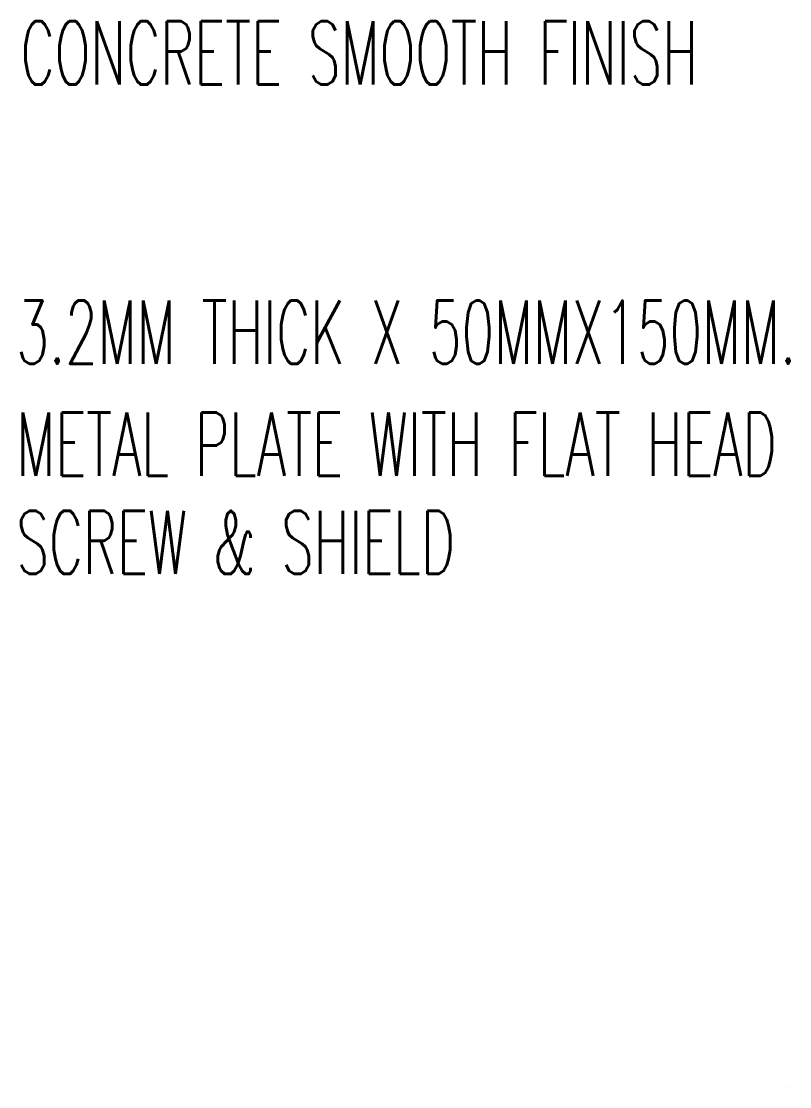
# Model space of a CAD drawing. Extents: x 417906 to 836305, y 43280 to 86914.
# Drawn here: x 418127.385 to 418129.09, y 43441.576 to 43443.937 of the extents above; entities that cross this region are included whole.
import ezdxf

# ---------------------------------------------------------------- set-up
doc = ezdxf.new("R2010")
doc.units = 0
doc.header["$MEASUREMENT"] = 0
doc.layers.add('DIM', color=4, linetype='CONTINUOUS')
doc.layers.add('TXT', color=2, linetype='CONTINUOUS')
doc.styles.add('ROMANS', font='ROMANS.shx', dxfattribs={"width": 0.6})

# ---------------------------------------------------------------- blocks, each defined once
blk = doc.blocks.new('*X31')
at = {"layer": 'DIM', "color": 0}
blk.add_line((174.0045, 407.3968), (174.0045, 407.3968), dxfattribs=at)

msp = doc.modelspace()

# ---------------------------------------------------------------- block references
at = {"layer": 'DIM', "color": 11, "linetype": 'Continuous', "xscale": 0.5, "yscale": 0.5, "zscale": 0.5}
msp.add_blockref('*X31', (418042.0863, 43237.8776), dxfattribs=at)

# ---------------------------------------------------------------- texts
at = {"layer": 'TXT', "style": 'ROMANS', "width": 0.6}
for s, p in [('CONCRETE SMOOTH FINISH', (418127.3835, 43443.7968)), ('3.2MM THICK X 50MMX150MM. BENT ', (418127.3744, 43443.1781)), ('METAL PLATE WITH FLAT HEAD', (418127.3744, 43442.93)), ('SCREW & SHIELD', (418127.3744, 43442.7123))]:
    msp.add_text(s, height=0.140129, dxfattribs=at).set_placement(p)

doc.saveas('drawing.dxf')
